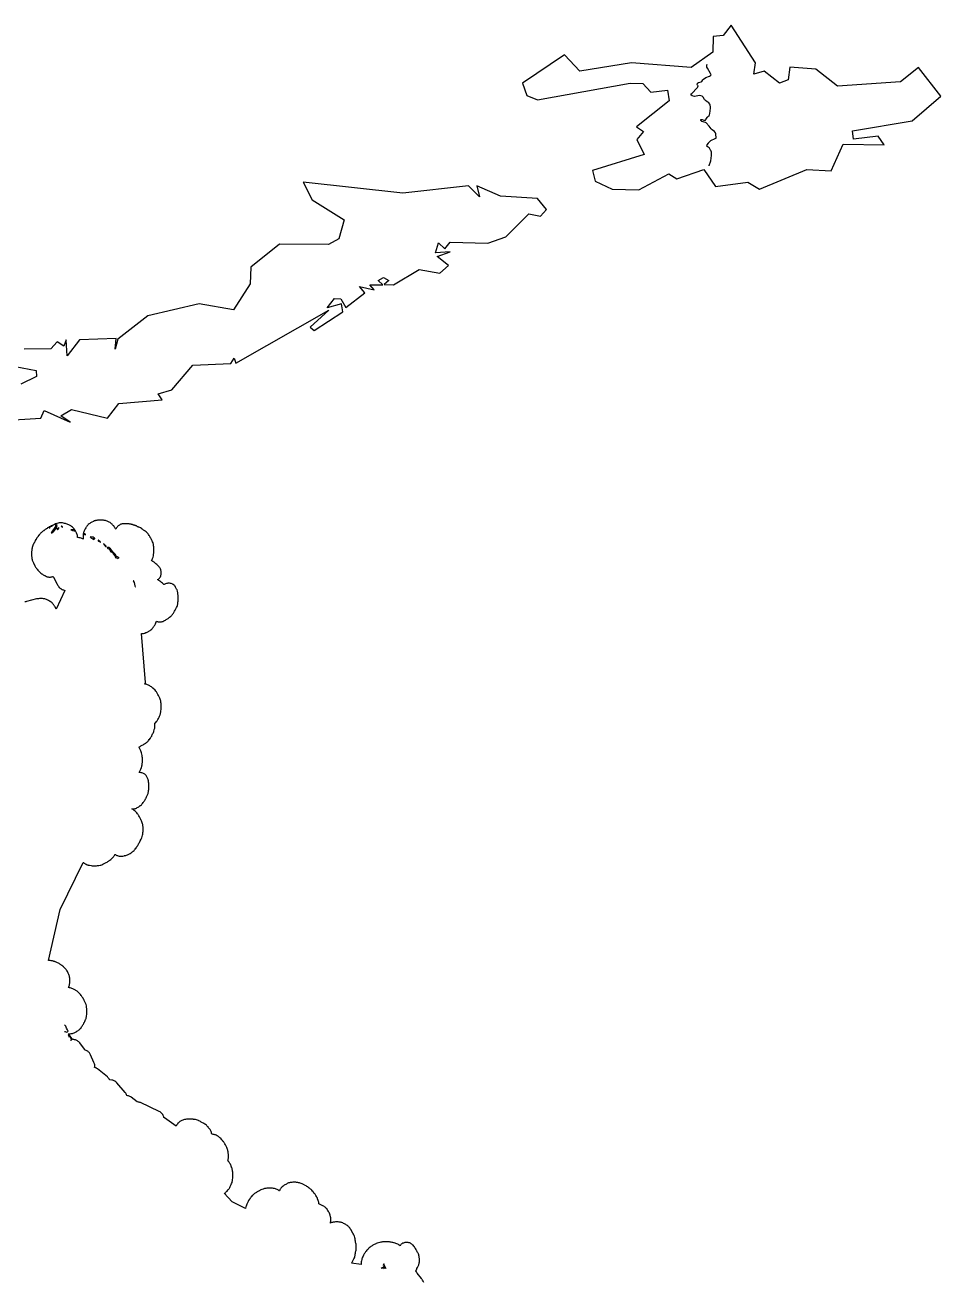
# Model space of a CAD drawing. Header units: metres. Extents: x 0 to 1325, y -1 to 773.
# Drawn here: x 361.4 to 411, y 252.9 to 321 of the extents above; entities that cross this region are included whole.
import ezdxf

# ---------------------------------------------------------------- set-up
doc = ezdxf.new("R2010")
doc.units = ezdxf.units.M

msp = doc.modelspace()

# ---------------------------------------------------------------- linework, layer by layer
at = {"layer": 'CUT'}
msp.add_lwpolyline([(397.48, 318.658), (394.24, 318.918), (391.44, 318.468), (390.61, 319.358), (388.34, 317.818), (388.57, 317.138), (389.15, 316.908), (394.17, 317.808), (394.86, 317.788), (395.3, 317.318), (396.2, 317.438), (396.28, 316.858), (394.51, 315.448), (394.9, 315.198), (394.54, 314.768), (394.93, 313.948), (392.13, 313.078), (392.27, 312.508), (393.2, 312.068), (394.64, 312.038), (396.27, 312.908), (396.7, 312.638), (398.16, 313.138), (398.79, 312.218), (400.55, 312.458), (401.18, 312.068), (403.75, 313.138), (405.06, 313.058), (405.72, 314.508), (407.94, 314.478), (407.61, 314.948), (406.27, 314.788), (406.22, 315.238), (409.46, 315.768), (411.01, 317.108), (409.8, 318.658), (408.83, 317.888), (405.41, 317.658), (404.23, 318.578), (402.83, 318.678), (402.73, 317.988), (402.27, 317.818), (401.43, 318.458), (400.87, 318.298), (400.96, 318.918), (399.64, 320.958), (399.22, 320.388), (398.68, 320.348), (398.66, 319.488), (397.48, 318.658)], close=True, dxfattribs=at)
for points in [[(359.89, 299.518), (362.24, 299.658), (362.43, 300.088), (363.83, 299.448), (363.32, 299.788), (363.9, 300.138), (365.86, 299.658), (366.47, 300.458), (368.82, 300.668), (368.6, 300.988), (369.34, 301.198), (370.48, 302.538), (372.54, 302.628), (372.71, 302.918), (372.81, 302.638), (377.84, 305.518), (376.84, 304.588), (377.05, 304.418), (378.6, 305.428), (378.53, 305.858), (377.76, 305.638), (378.15, 306.158), (378.5, 306.138), (378.77, 305.658), (379.79, 306.458), (379.51, 306.808), (380.31, 306.618), (380.07, 306.888), (380.77, 306.888), (380.52, 307.118), (380.8, 307.278), (381.1, 307.118), (380.84, 306.908), (381.35, 306.898), (382.75, 307.718), (383.87, 307.528), (384.33, 307.938), (383.72, 308.418), (384.43, 308.678), (383.62, 308.618), (383.79, 309.158), (384.13, 308.838), (384.43, 309.198), (386.46, 309.138), (387.43, 309.488), (388.69, 310.728), (389.32, 310.608), (389.64, 310.968), (389.15, 311.568), (387.15, 311.688), (385.86, 312.248), (386.01, 311.658), (386.01, 311.658), (385.41, 312.258), (381.86, 311.858), (376.45, 312.458), (376.94, 311.488), (378.68, 310.418), (378.38, 309.388), (377.83, 309.068), (375.18, 309.098), (373.62, 307.838), (373.58, 306.948), (372.68, 305.538), (370.82, 305.868), (368.04, 305.218), (366.41, 303.948), (366.27, 303.398), (366.32, 303.978), (364.33, 303.908), (363.66, 303.048), (363.62, 303.908), (363.49, 303.558), (363.13, 303.798), (362.78, 303.418), (361.34, 303.408)], [(360.09, 302.608), (361.98, 302.248), (362.01, 301.928), (361.15, 301.508)], [(382.99, 252.838), (382.97, 252.878), (382.95, 252.918), (382.92, 252.968), (382.9, 252.998), (382.89, 253.018), (382.86, 253.058), (382.64, 253.348), (382.62, 253.388), (382.59, 253.428), (382.56, 253.468), (382.55, 253.478), (382.57, 253.508), (382.59, 253.538), (382.61, 253.578), (382.62, 253.588), (382.62, 253.598), (382.65, 253.648), (382.69, 253.728), (382.71, 253.768), (382.72, 253.798), (382.73, 253.838), (382.74, 253.878), (382.75, 253.908), (382.76, 253.968), (382.76, 254.018), (382.76, 254.098), (382.76, 254.138), (382.75, 254.188), (382.74, 254.238), (382.74, 254.258), (382.73, 254.298), (382.72, 254.338), (382.7, 254.388), (382.68, 254.428), (382.66, 254.468), (382.64, 254.508), (382.63, 254.528), (382.62, 254.548), (382.61, 254.568), (382.6, 254.578), (382.58, 254.608), (382.58, 254.618), (382.57, 254.628), (382.54, 254.678), (382.52, 254.708), (382.51, 254.728), (382.48, 254.768), (382.45, 254.808), (382.41, 254.858), (382.38, 254.888), (382.35, 254.918), (382.31, 254.938), (382.27, 254.968), (382.23, 254.988), (382.19, 254.998), (382.15, 255.008), (382.1, 255.018), (382.06, 255.018), (382.01, 255.018), (381.97, 255.008), (381.93, 254.998), (381.89, 254.978), (381.84, 254.968), (381.81, 254.938), (381.77, 254.918), (381.74, 254.888), (381.71, 254.848), (381.71, 254.838), (381.68, 254.858), (381.67, 254.868), (381.66, 254.868), (381.62, 254.898), (381.58, 254.918), (381.48, 254.958), (381.45, 254.968), (381.39, 254.988), (381.36, 254.998), (381.32, 255.008), (381.28, 255.018), (381.22, 255.028), (381.18, 255.028), (381.17, 255.028), (381.14, 255.038), (381.09, 255.048), (381.04, 255.048), (380.84, 255.048), (380.8, 255.048), (380.75, 255.038), (380.72, 255.028), (380.7, 255.028), (380.67, 255.028), (380.61, 255.018), (380.53, 254.998), (380.47, 254.978), (380.42, 254.958), (380.39, 254.938), (380.35, 254.918), (380.31, 254.898), (380.27, 254.878), (380.23, 254.858), (380.19, 254.838), (380.16, 254.818), (380.12, 254.788), (380.08, 254.758), (380.03, 254.718), (380, 254.688), (379.97, 254.658), (379.94, 254.628), (379.91, 254.598), (379.87, 254.548), (379.84, 254.508), (379.81, 254.468), (379.79, 254.438), (379.77, 254.398), (379.75, 254.358), (379.73, 254.318), (379.71, 254.278), (379.68, 254.218), (379.65, 254.158), (379.64, 254.128), (379.63, 254.098), (379.61, 254.018), (379.6, 253.958), (379.6, 253.908), (379.6, 253.878), (379.6, 253.838), (379.6, 253.818), (379.08, 253.888), (379.09, 253.908), (379.11, 253.938), (379.13, 253.978), (379.2, 254.118), (379.23, 254.178), (379.25, 254.238), (379.26, 254.268), (379.27, 254.298), (379.28, 254.338), (379.28, 254.378), (379.29, 254.438), (379.29, 254.448), (379.3, 254.468), (379.3, 254.498), (379.3, 254.508), (379.31, 254.548), (379.32, 254.598), (379.32, 254.638), (379.32, 254.878), (379.32, 254.918), (379.31, 254.968), (379.3, 255.008), (379.3, 255.018), (379.3, 255.048), (379.29, 255.068), (379.29, 255.078), (379.28, 255.138), (379.28, 255.178), (379.27, 255.218), (379.26, 255.258), (379.25, 255.288), (379.23, 255.348), (379.22, 255.378), (379.2, 255.428), (379.18, 255.468), (379.15, 255.508), (379.15, 255.518), (379.08, 255.648), (379.06, 255.688), (379.04, 255.718), (379.01, 255.758), (378.98, 255.798), (378.94, 255.848), (378.92, 255.868), (378.89, 255.898), (378.85, 255.928), (378.81, 255.958), (378.77, 255.978), (378.76, 255.988), (378.73, 256.008), (378.69, 256.028), (378.65, 256.048), (378.61, 256.068), (378.56, 256.088), (378.52, 256.098), (378.48, 256.108), (378.46, 256.108), (378.41, 256.118), (378.36, 256.128), (378.32, 256.128), (378.24, 256.128), (378.2, 256.128), (378.15, 256.118), (378.1, 256.108), (378.08, 256.108), (378.04, 256.098), (378, 256.088), (377.95, 256.068), (377.93, 256.058), (377.94, 256.088), (377.94, 256.098), (377.94, 256.128), (377.95, 256.158), (377.95, 256.208), (377.95, 256.298), (377.95, 256.348), (377.94, 256.408), (377.92, 256.488), (377.9, 256.548), (377.88, 256.598), (377.86, 256.638), (377.83, 256.678), (377.83, 256.688), (377.82, 256.698), (377.8, 256.738), (377.78, 256.768), (377.75, 256.808), (377.71, 256.858), (377.68, 256.888), (377.65, 256.918), (377.61, 256.948), (377.57, 256.978), (377.53, 256.998), (377.49, 257.018), (377.45, 257.038), (377.41, 257.058), (377.35, 257.088), (377.31, 257.108), (377.31, 257.138), (377.3, 257.198), (377.29, 257.238), (377.27, 257.278), (377.27, 257.288), (377.27, 257.298), (377.26, 257.308), (377.26, 257.318), (377.26, 257.328), (377.25, 257.328), (377.25, 257.348), (377.24, 257.358), (377.23, 257.398), (377.21, 257.448), (377.18, 257.488), (377.18, 257.498), (377.17, 257.508), (377.14, 257.558), (377.12, 257.588), (377.1, 257.628), (377.07, 257.658), (377.04, 257.688), (377.04, 257.698), (377.02, 257.718), (377.01, 257.738), (377, 257.748), (376.99, 257.758), (376.99, 257.768), (376.96, 257.798), (376.92, 257.848), (376.89, 257.878), (376.85, 257.908), (376.8, 257.948), (376.79, 257.958), (376.75, 257.988), (376.71, 258.018), (376.69, 258.028), (376.66, 258.048), (376.61, 258.078), (376.53, 258.118), (376.51, 258.128), (376.47, 258.148), (376.43, 258.168), (376.4, 258.188), (376.35, 258.208), (376.29, 258.228), (376.25, 258.238), (376.21, 258.248), (376.17, 258.258), (376.15, 258.258), (376.1, 258.268), (376.05, 258.278), (376.01, 258.278), (375.93, 258.278), (375.89, 258.278), (375.84, 258.268), (375.8, 258.268), (375.75, 258.258), (375.71, 258.248), (375.67, 258.238), (375.62, 258.218), (375.59, 258.198), (375.55, 258.178), (375.51, 258.158), (375.46, 258.128), (375.43, 258.108), (375.41, 258.098), (375.37, 258.068), (375.32, 258.028), (375.28, 257.988), (375.25, 257.958), (375.23, 257.918), (375.2, 257.878), (375.19, 257.838), (375.18, 257.808), (375.16, 257.818), (375.12, 257.838), (375.04, 257.878), (375, 257.898), (374.95, 257.918), (374.91, 257.928), (374.87, 257.938), (374.85, 257.938), (374.8, 257.948), (374.75, 257.958), (374.71, 257.958), (374.62, 257.958), (374.58, 257.958), (374.53, 257.948), (374.52, 257.948), (374.48, 257.948), (374.43, 257.938), (374.38, 257.928), (374.36, 257.928), (374.28, 257.908), (374.22, 257.888), (374.17, 257.868), (374.13, 257.848), (374.09, 257.818), (374.08, 257.818), (374.07, 257.808), (374.03, 257.788), (374, 257.778), (373.95, 257.748), (373.95, 257.738), (373.93, 257.728), (373.9, 257.708), (373.89, 257.708), (373.86, 257.688), (373.82, 257.658), (373.81, 257.648), (373.76, 257.608), (373.72, 257.578), (373.69, 257.548), (373.65, 257.498), (373.64, 257.478), (373.63, 257.468), (373.62, 257.458), (373.61, 257.438), (373.6, 257.438), (373.59, 257.418), (373.59, 257.408), (373.58, 257.408), (373.58, 257.398), (373.57, 257.378), (373.56, 257.368), (373.55, 257.358), (373.55, 257.348), (373.53, 257.328), (373.52, 257.318), (373.51, 257.288), (373.5, 257.278), (373.48, 257.238), (373.46, 257.198), (373.44, 257.158), (373.42, 257.118), (373.4, 257.088), (373.38, 257.038), (373.36, 256.978), (373.35, 256.938), (373.34, 256.878), (373.34, 256.848), (372.61, 257.208), (372.18, 257.678), (372.2, 257.688), (372.24, 257.708), (372.27, 257.738), (372.28, 257.748), (372.29, 257.758), (372.3, 257.768), (372.34, 257.798), (372.37, 257.838), (372.4, 257.878), (372.42, 257.898), (372.44, 257.928), (372.46, 257.958), (372.48, 257.998), (372.5, 258.038), (372.52, 258.078), (372.54, 258.118), (372.56, 258.148), (372.58, 258.198), (372.6, 258.258), (372.61, 258.298), (372.61, 258.318), (372.62, 258.358), (372.63, 258.388), (372.63, 258.428), (372.64, 258.488), (372.65, 258.518), (372.65, 258.558), (372.65, 258.748), (372.65, 258.788), (372.64, 258.818), (372.63, 258.878), (372.63, 258.918), (372.61, 258.998), (372.6, 259.038), (372.58, 259.078), (372.58, 259.088), (372.58, 259.098), (372.57, 259.118), (372.56, 259.128), (372.55, 259.168), (372.53, 259.208), (372.51, 259.248), (372.49, 259.288), (372.47, 259.318), (372.44, 259.358), (372.4, 259.408), (372.39, 259.418), (372.38, 259.428), (372.39, 259.468), (372.39, 259.488), (372.4, 259.538), (372.41, 259.588), (372.41, 259.628), (372.41, 259.758), (372.41, 259.798), (372.4, 259.828), (372.39, 259.888), (372.39, 259.928), (372.38, 259.968), (372.37, 260.008), (372.36, 260.048), (372.34, 260.108), (372.32, 260.158), (372.3, 260.188), (372.28, 260.228), (372.26, 260.268), (372.24, 260.308), (372.21, 260.358), (372.19, 260.388), (372.17, 260.408), (372.17, 260.418), (372.15, 260.448), (372.15, 260.458), (372.13, 260.478), (372.12, 260.488), (372.1, 260.508), (372.1, 260.518), (372.09, 260.528), (372.05, 260.578), (372.02, 260.618), (371.99, 260.648), (371.94, 260.688), (371.86, 260.748), (371.83, 260.768), (371.79, 260.788), (371.75, 260.818), (371.71, 260.838), (371.67, 260.848), (371.63, 260.858), (371.59, 260.868), (371.58, 260.868), (371.54, 260.878), (371.5, 260.878), (371.5, 260.888), (371.49, 260.928), (371.49, 260.968), (371.47, 261.018), (371.46, 261.058), (371.43, 261.088), (371.41, 261.128), (371.38, 261.168), (371.37, 261.178), (371.33, 261.228), (371.3, 261.268), (371.27, 261.298), (371.24, 261.328), (371.21, 261.358), (371.16, 261.398), (371.12, 261.428), (371.08, 261.458), (371.05, 261.478), (371.01, 261.498), (370.97, 261.518), (370.93, 261.538), (370.89, 261.558), (370.85, 261.578), (370.81, 261.598), (370.78, 261.618), (370.73, 261.638), (370.67, 261.658), (370.63, 261.668), (370.57, 261.678), (370.54, 261.678), (370.52, 261.678), (370.49, 261.688), (370.44, 261.698), (370.4, 261.698), (370.22, 261.698), (370.18, 261.698), (370.13, 261.688), (370.08, 261.678), (370.06, 261.678), (370.02, 261.668), (369.98, 261.658), (369.93, 261.638), (369.89, 261.618), (369.85, 261.598), (369.81, 261.578), (369.78, 261.558), (369.74, 261.528), (369.71, 261.498), (369.67, 261.468), (369.65, 261.428), (369.62, 261.398), (369.6, 261.358), (369.58, 261.308), (368.95, 261.758), (368.91, 261.778), (368.9, 261.818), (368.89, 261.858), (368.87, 261.898), (368.85, 261.938), (368.83, 261.968), (368.8, 261.998), (368.77, 262.028), (368.74, 262.058), (368.7, 262.088), (368.66, 262.108), (367.65, 262.588), (367.61, 262.598), (367.57, 262.618), (367.53, 262.618), (367.48, 262.628), (367.47, 262.628), (367.14, 262.878), (367.11, 262.898), (367.07, 262.918), (367.03, 262.938), (366.99, 262.948), (366.95, 262.958), (366.9, 262.968), (366.9, 262.978), (366.88, 263.018), (366.86, 263.058), (366.84, 263.098), (366.81, 263.128), (366.36, 263.658), (366.33, 263.688), (366.3, 263.718), (366.26, 263.748), (366.22, 263.768), (366.18, 263.788), (366.14, 263.798), (366.09, 263.808), (365.96, 263.828), (365.96, 263.838), (365.94, 263.878), (365.91, 263.908), (365.88, 263.948), (365.85, 263.978), (365.32, 264.418), (365.28, 264.438), (365.24, 264.468), (365.21, 264.478), (365.16, 264.498), (365.15, 264.498), (365.15, 264.508), (365.16, 264.548), (365.16, 264.598), (365.16, 264.638), (365.15, 264.688), (365.14, 264.728), (365.12, 264.768), (364.94, 265.178), (364.92, 265.218), (364.9, 265.258), (364.87, 265.288), (364.84, 265.318), (364.81, 265.348), (364.78, 265.378), (364.74, 265.398), (364.7, 265.418), (364.66, 265.428), (364.62, 265.438), (364.6, 265.478), (364.36, 265.818), (364.33, 265.848), (364.3, 265.878), (364.27, 265.908), (364.23, 265.938), (364.2, 265.958), (364.16, 265.978), (364.12, 265.988), (364.07, 265.998), (364.03, 266.008), (363.99, 266.008), (363.96, 266.008), (363.95, 266.008), (363.79, 266.248), (363.76, 266.278), (363.73, 266.308), (363.75, 266.308), (363.79, 266.308), (363.84, 266.318), (363.89, 266.328), (363.91, 266.328), (363.95, 266.338), (363.99, 266.348), (364.04, 266.368), (364.08, 266.388), (364.12, 266.408), (364.16, 266.428), (364.19, 266.448), (364.2, 266.458), (364.24, 266.478), (364.28, 266.508), (364.32, 266.538), (364.35, 266.568), (364.38, 266.598), (364.42, 266.648), (364.45, 266.688), (364.48, 266.728), (364.5, 266.758), (364.52, 266.798), (364.54, 266.828), (364.55, 266.838), (364.57, 266.878), (364.58, 266.908), (364.58, 266.918), (364.6, 266.948), (364.62, 266.988), (364.64, 267.028), (364.67, 267.088), (364.68, 267.118), (364.69, 267.148), (364.7, 267.188), (364.7, 267.208), (364.71, 267.228), (364.72, 267.258), (364.72, 267.298), (364.73, 267.358), (364.74, 267.388), (364.74, 267.428), (364.74, 267.598), (364.74, 267.638), (364.73, 267.688), (364.72, 267.718), (364.72, 267.738), (364.72, 267.768), (364.71, 267.828), (364.69, 267.908), (364.67, 267.968), (364.65, 268.018), (364.63, 268.048), (364.61, 268.088), (364.59, 268.128), (364.57, 268.168), (364.56, 268.198), (364.53, 268.248), (364.51, 268.268), (364.49, 268.298), (364.49, 268.308), (364.47, 268.338), (364.44, 268.378), (364.43, 268.388), (364.39, 268.438), (364.36, 268.478), (364.25, 268.588), (364.21, 268.618), (364.17, 268.648), (364.13, 268.668), (364.12, 268.678), (364.09, 268.698), (364.05, 268.718), (364.01, 268.738), (363.97, 268.758), (363.92, 268.778), (363.88, 268.788), (363.84, 268.798), (363.8, 268.808), (363.74, 268.818), (363.73, 268.818), (363.73, 268.828), (363.75, 268.868), (363.77, 268.908), (363.79, 268.958), (363.8, 268.998), (363.8, 269.018), (363.81, 269.068), (363.82, 269.118), (363.82, 269.158), (363.82, 269.238), (363.82, 269.278), (363.81, 269.328), (363.8, 269.378), (363.8, 269.398), (363.79, 269.438), (363.78, 269.478), (363.76, 269.528), (363.74, 269.568), (363.72, 269.608), (363.7, 269.648), (363.68, 269.688), (363.65, 269.738), (363.63, 269.768), (363.61, 269.808), (363.58, 269.838), (363.55, 269.868), (363.52, 269.898), (363.49, 269.928), (363.48, 269.938), (363.47, 269.948), (363.43, 269.978), (363.38, 270.018), (363.37, 270.028), (363.33, 270.058), (363.31, 270.068), (363.28, 270.088), (363.23, 270.118), (363.19, 270.138), (363.15, 270.158), (363.11, 270.178), (363.07, 270.198), (363.04, 270.208), (363.03, 270.218), (363.02, 270.218), (363.01, 270.218), (363, 270.228), (362.99, 270.228), (362.98, 270.228), (362.96, 270.238), (362.95, 270.238), (362.92, 270.248), (362.91, 270.258), (362.87, 270.268), (362.85, 270.268), (362.8, 270.278), (362.75, 270.288), (362.71, 270.288), (362.69, 270.288), (362.66, 270.288), (363.29, 273.048), (364.54, 275.588), (364.55, 275.588), (364.59, 275.558), (364.63, 275.538), (364.65, 275.528), (364.69, 275.508), (364.75, 275.478), (364.78, 275.468), (364.81, 275.458), (364.85, 275.448), (364.87, 275.448), (364.97, 275.428), (365.02, 275.418), (365.06, 275.418), (365.22, 275.418), (365.26, 275.418), (365.31, 275.428), (365.34, 275.438), (365.36, 275.438), (365.39, 275.438), (365.45, 275.448), (365.49, 275.458), (365.55, 275.478), (365.6, 275.498), (365.63, 275.518), (365.67, 275.538), (365.71, 275.558), (365.75, 275.578), (365.79, 275.598), (365.83, 275.618), (365.88, 275.648), (365.91, 275.668), (365.93, 275.678), (365.97, 275.708), (365.98, 275.718), (366.03, 275.758), (366.07, 275.788), (366.13, 275.848), (366.17, 275.898), (366.2, 275.938), (366.23, 275.978), (366.25, 276.008), (366.26, 276.038), (366.28, 276.028), (366.32, 275.998), (366.36, 275.978), (366.4, 275.968), (366.44, 275.958), (366.49, 275.948), (366.53, 275.948), (366.64, 275.948), (366.69, 275.948), (366.75, 275.958), (366.78, 275.968), (366.82, 275.978), (366.84, 275.978), (366.88, 275.988), (366.93, 276.008), (366.97, 276.028), (367.05, 276.068), (367.09, 276.088), (367.13, 276.118), (367.17, 276.148), (367.18, 276.158), (367.21, 276.178), (367.24, 276.208), (367.29, 276.248), (367.32, 276.278), (367.35, 276.318), (367.39, 276.368), (367.4, 276.378), (367.43, 276.418), (367.46, 276.458), (367.47, 276.478), (367.49, 276.508), (367.52, 276.558), (367.54, 276.598), (367.56, 276.638), (367.58, 276.678), (367.6, 276.718), (367.63, 276.778), (367.67, 276.858), (367.69, 276.888), (367.71, 276.938), (367.73, 276.998), (367.75, 277.078), (367.76, 277.138), (367.76, 277.168), (367.76, 277.188), (367.77, 277.218), (367.78, 277.268), (367.78, 277.308), (367.78, 277.488), (367.78, 277.528), (367.77, 277.558), (367.76, 277.618), (367.76, 277.658), (367.75, 277.698), (367.74, 277.738), (367.72, 277.798), (367.7, 277.848), (367.68, 277.878), (367.66, 277.918), (367.62, 277.998), (367.6, 278.038), (367.58, 278.078), (367.55, 278.128), (367.53, 278.158), (367.52, 278.178), (367.49, 278.218), (367.48, 278.228), (367.44, 278.278), (367.41, 278.318), (367.35, 278.378), (367.3, 278.418), (367.26, 278.448), (367.22, 278.478), (367.18, 278.498), (367.21, 278.498), (367.26, 278.498), (367.3, 278.508), (367.35, 278.518), (367.39, 278.528), (367.43, 278.548), (367.47, 278.568), (367.51, 278.588), (367.55, 278.618), (367.58, 278.648), (367.59, 278.648), (367.6, 278.658), (367.62, 278.678), (367.64, 278.688), (367.69, 278.728), (367.72, 278.758), (367.75, 278.798), (367.79, 278.848), (367.8, 278.858), (367.83, 278.898), (367.85, 278.928), (367.85, 278.938), (367.87, 278.968), (367.89, 278.988), (367.92, 279.038), (367.93, 279.068), (367.95, 279.108), (367.97, 279.148), (367.99, 279.188), (368.01, 279.218), (368.03, 279.268), (368.05, 279.328), (368.06, 279.368), (368.06, 279.388), (368.07, 279.428), (368.08, 279.458), (368.08, 279.498), (368.09, 279.558), (368.1, 279.588), (368.1, 279.628), (368.1, 279.818), (368.1, 279.858), (368.09, 279.888), (368.08, 279.948), (368.08, 279.988), (368.07, 280.028), (368.06, 280.068), (368.05, 280.098), (368.04, 280.128), (368.03, 280.158), (368.01, 280.198), (367.99, 280.238), (367.97, 280.278), (367.94, 280.318), (367.91, 280.348), (367.87, 280.378), (367.84, 280.398), (367.8, 280.418), (367.76, 280.438), (367.72, 280.448), (367.67, 280.458), (367.63, 280.468), (367.58, 280.468), (367.57, 280.468), (367.61, 280.548), (367.63, 280.588), (367.66, 280.648), (367.69, 280.738), (367.7, 280.768), (367.71, 280.798), (367.72, 280.838), (367.73, 280.878), (367.73, 280.918), (367.74, 280.978), (367.75, 281.008), (367.75, 281.048), (367.75, 281.228), (367.75, 281.268), (367.74, 281.318), (367.73, 281.348), (367.73, 281.368), (367.73, 281.398), (367.72, 281.458), (367.7, 281.538), (367.68, 281.598), (367.66, 281.648), (367.64, 281.678), (367.62, 281.718), (367.6, 281.758), (367.58, 281.798), (367.57, 281.828), (367.56, 281.848), (367.58, 281.868), (367.62, 281.888), (367.66, 281.908), (367.74, 281.948), (367.78, 281.968), (367.83, 281.998), (367.86, 282.018), (367.88, 282.028), (367.92, 282.058), (367.93, 282.068), (367.98, 282.108), (368.02, 282.138), (368.05, 282.168), (368.08, 282.208), (368.12, 282.258), (368.13, 282.268), (368.16, 282.308), (368.18, 282.338), (368.18, 282.348), (368.2, 282.378), (368.22, 282.398), (368.25, 282.448), (368.26, 282.478), (368.28, 282.518), (368.3, 282.558), (368.32, 282.598), (368.34, 282.638), (368.36, 282.688), (368.36, 282.718), (368.38, 282.788), (368.39, 282.798), (368.4, 282.838), (368.41, 282.878), (368.42, 282.938), (368.42, 282.988), (368.42, 283.078), (368.42, 283.118), (368.42, 283.138), (368.46, 283.168), (368.49, 283.208), (368.5, 283.218), (368.51, 283.228), (368.54, 283.268), (368.57, 283.308), (368.59, 283.348), (368.61, 283.388), (368.63, 283.428), (368.65, 283.468), (368.68, 283.528), (368.7, 283.588), (368.71, 283.618), (368.72, 283.648), (368.73, 283.688), (368.73, 283.708), (368.74, 283.748), (368.75, 283.778), (368.75, 283.818), (368.76, 283.878), (368.77, 283.908), (368.77, 283.948), (368.77, 284.138), (368.77, 284.178), (368.76, 284.208), (368.75, 284.268), (368.75, 284.308), (368.74, 284.348), (368.73, 284.388), (368.71, 284.448), (368.69, 284.498), (368.67, 284.528), (368.65, 284.568), (368.63, 284.608), (368.61, 284.648), (368.59, 284.688), (368.57, 284.728), (368.55, 284.768), (368.53, 284.798), (368.5, 284.838), (368.47, 284.878), (368.43, 284.928), (368.31, 285.048), (368.27, 285.078), (368.23, 285.108), (368.19, 285.128), (368.18, 285.138), (368.15, 285.158), (368.11, 285.188), (368.07, 285.208), (368.02, 285.228), (367.99, 285.238), (367.95, 285.248), (367.91, 285.258), (367.88, 285.258), (367.91, 285.348), (367.7, 287.998), (367.72, 287.998), (367.76, 287.998), (367.81, 288.008), (367.85, 288.018), (367.88, 288.028), (367.89, 288.028), (367.9, 288.028), (367.92, 288.038), (367.93, 288.048), (367.96, 288.058), (368, 288.068), (368.04, 288.088), (368.08, 288.118), (368.09, 288.128), (368.13, 288.148), (368.16, 288.168), (368.2, 288.198), (368.25, 288.238), (368.28, 288.268), (368.32, 288.318), (368.35, 288.358), (368.36, 288.378), (368.38, 288.408), (368.41, 288.458), (368.43, 288.498), (368.45, 288.528), (368.47, 288.578), (368.49, 288.638), (368.5, 288.668), (368.52, 288.658), (368.56, 288.648), (368.6, 288.638), (368.65, 288.628), (368.69, 288.628), (368.74, 288.628), (368.78, 288.638), (368.82, 288.648), (368.85, 288.658), (368.91, 288.688), (368.95, 288.708), (368.99, 288.728), (369.03, 288.758), (369.04, 288.758), (369.07, 288.778), (369.11, 288.798), (369.14, 288.818), (369.18, 288.848), (369.22, 288.878), (369.27, 288.918), (369.3, 288.948), (369.33, 288.978), (369.37, 289.028), (369.4, 289.068), (369.43, 289.108), (369.45, 289.138), (369.47, 289.178), (369.49, 289.208), (369.49, 289.218), (369.52, 289.258), (369.54, 289.298), (369.56, 289.338), (369.58, 289.378), (369.6, 289.408), (369.62, 289.458), (369.64, 289.518), (369.65, 289.558), (369.66, 289.598), (369.67, 289.658), (369.67, 289.688), (369.67, 289.708), (369.68, 289.738), (369.69, 289.788), (369.69, 289.828), (369.69, 289.988), (369.69, 290.028), (369.68, 290.078), (369.67, 290.108), (369.67, 290.128), (369.67, 290.158), (369.66, 290.218), (369.65, 290.258), (369.64, 290.298), (369.62, 290.358), (369.6, 290.408), (369.58, 290.438), (369.56, 290.478), (369.54, 290.518), (369.52, 290.558), (369.49, 290.588), (369.46, 290.618), (369.42, 290.648), (369.38, 290.668), (369.35, 290.688), (369.3, 290.708), (369.26, 290.718), (369.22, 290.728), (369.18, 290.728), (369.13, 290.728), (369.09, 290.718), (369.05, 290.718), (369, 290.698), (368.96, 290.678), (368.93, 290.658), (368.91, 290.648), (368.89, 290.668), (368.83, 290.728), (368.78, 290.768), (368.75, 290.798), (368.74, 290.798), (368.73, 290.808), (368.72, 290.818), (368.7, 290.828), (368.68, 290.848), (368.64, 290.878), (368.62, 290.888), (368.59, 290.908), (368.57, 290.918), (368.61, 290.938), (368.64, 290.968), (368.67, 290.998), (368.69, 291.038), (368.72, 291.078), (368.74, 291.118), (368.75, 291.158), (368.76, 291.198), (368.77, 291.248), (368.77, 291.288), (368.77, 291.298), (368.77, 291.338), (368.76, 291.378), (368.75, 291.418), (368.74, 291.458), (368.72, 291.498), (368.7, 291.538), (368.68, 291.568), (368.65, 291.608), (368.61, 291.658), (368.52, 291.748), (368.48, 291.778), (368.43, 291.818), (368.42, 291.828), (368.38, 291.858), (368.35, 291.878), (368.34, 291.878), (368.33, 291.888), (368.32, 291.898), (368.31, 291.898), (368.29, 291.918), (368.26, 291.938), (368.24, 291.948), (368.26, 291.988), (368.28, 292.018), (368.3, 292.068), (368.32, 292.128), (368.34, 292.208), (368.35, 292.268), (368.35, 292.298), (368.35, 292.318), (368.36, 292.348), (368.37, 292.398), (368.37, 292.438), (368.37, 292.618), (368.37, 292.658), (368.36, 292.688), (368.35, 292.748), (368.35, 292.788), (368.34, 292.828), (368.32, 292.908), (368.3, 292.968), (368.28, 293.018), (368.26, 293.048), (368.24, 293.088), (368.22, 293.128), (368.2, 293.168), (368.17, 293.208), (368.17, 293.218), (368.15, 293.248), (368.13, 293.288), (368.11, 293.318), (368.08, 293.358), (368.05, 293.398), (368.01, 293.448), (367.98, 293.478), (367.94, 293.508), (367.89, 293.548), (367.88, 293.558), (367.84, 293.588), (367.81, 293.608), (367.8, 293.608), (367.79, 293.618), (367.77, 293.628), (367.75, 293.648), (367.74, 293.648), (367.7, 293.688), (367.65, 293.718), (367.61, 293.738), (367.56, 293.758), (367.55, 293.758), (367.53, 293.768), (367.51, 293.778), (367.5, 293.778), (367.48, 293.788), (367.47, 293.798), (367.46, 293.798), (367.45, 293.808), (367.44, 293.808), (367.43, 293.818), (367.42, 293.828), (367.39, 293.838), (367.38, 293.848), (367.36, 293.848), (367.35, 293.858), (367.34, 293.858), (367.31, 293.868), (367.3, 293.868), (367.28, 293.878), (367.27, 293.878), (367.24, 293.888), (367.23, 293.888), (367.21, 293.898), (367.19, 293.898), (367.17, 293.908), (367.15, 293.908), (367.13, 293.918), (367.12, 293.918), (367.11, 293.918), (367.09, 293.928), (367.07, 293.928), (367.02, 293.938), (366.97, 293.948), (366.93, 293.948), (366.75, 293.948), (366.7, 293.948), (366.65, 293.938), (366.61, 293.928), (366.58, 293.918), (366.54, 293.898), (366.5, 293.878), (366.46, 293.858), (366.43, 293.828), (366.39, 293.798), (366.37, 293.768), (366.34, 293.728), (366.32, 293.688), (366.3, 293.648), (366.29, 293.668), (366.27, 293.708), (366.25, 293.748), (366.22, 293.788), (366.19, 293.828), (366.16, 293.858), (366.13, 293.888), (366.1, 293.918), (366.07, 293.948), (366.03, 293.978), (365.99, 294.008), (365.95, 294.028), (365.91, 294.048), (365.87, 294.068), (365.83, 294.088), (365.78, 294.108), (365.74, 294.118), (365.7, 294.128), (365.68, 294.128), (365.63, 294.138), (365.58, 294.148), (365.54, 294.148), (365.41, 294.148), (365.37, 294.148), (365.32, 294.138), (365.27, 294.128), (365.25, 294.128), (365.21, 294.118), (365.18, 294.108), (365.15, 294.098), (365.09, 294.068), (365.01, 294.028), (364.97, 294.008), (364.93, 293.988), (364.9, 293.968), (364.86, 293.938), (364.81, 293.898), (364.78, 293.868), (364.74, 293.818), (364.71, 293.778), (364.7, 293.758), (364.68, 293.728), (364.65, 293.678), (364.63, 293.638), (364.61, 293.598), (364.59, 293.558), (364.57, 293.508), (364.56, 293.468), (364.56, 293.448), (364.55, 293.408), (364.54, 293.378), (364.53, 293.318), (364.53, 293.268), (364.53, 293.178), (364.53, 293.128), (364.53, 293.118), (364.51, 293.128), (364.47, 293.148), (364.42, 293.168), (364.38, 293.178), (364.36, 293.178), (364.31, 293.188), (364.26, 293.198), (364.23, 293.198), (364.23, 293.228), (364.23, 293.278), (364.22, 293.318), (364.21, 293.368), (364.2, 293.408), (364.18, 293.448), (364.15, 293.488), (364.15, 293.498), (364.14, 293.508), (364.12, 293.548), (364.1, 293.588), (364.07, 293.628), (364.04, 293.668), (363.95, 293.758), (363.9, 293.798), (363.86, 293.828), (363.83, 293.848), (363.79, 293.868), (363.75, 293.888), (363.71, 293.908), (363.67, 293.928), (363.62, 293.948), (363.58, 293.958), (363.54, 293.968), (363.52, 293.968), (363.47, 293.978), (363.42, 293.988), (363.38, 293.988), (363.29, 293.988), (363.24, 293.988), (363.18, 293.978), (363.1, 293.958), (363.07, 293.948), (363.04, 293.938), (362.98, 293.908), (362.92, 293.878), (362.88, 293.858), (362.82, 293.828), (362.8, 293.818), (362.79, 293.818), (362.74, 293.798), (362.7, 293.778), (362.65, 293.748), (362.62, 293.718), (362.61, 293.718), (362.58, 293.698), (362.55, 293.668), (362.54, 293.668), (362.53, 293.668), (362.52, 293.658), (362.48, 293.638), (362.44, 293.608), (362.44, 293.598), (362.42, 293.588), (362.41, 293.578), (362.4, 293.578), (362.38, 293.548), (362.37, 293.548), (362.34, 293.518), (362.32, 293.508), (362.28, 293.478), (362.25, 293.448), (362.22, 293.418), (362.19, 293.378), (362.16, 293.348), (362.15, 293.338), (362.15, 293.328), (362.14, 293.318), (362.13, 293.308), (362.12, 293.308), (362.1, 293.268), (362.07, 293.228), (362.06, 293.218), (362.03, 293.178), (362.01, 293.148), (362.01, 293.138), (361.99, 293.108), (361.98, 293.088), (361.97, 293.088), (361.94, 293.038), (361.93, 293.008), (361.91, 292.968), (361.9, 292.948), (361.89, 292.928), (361.87, 292.888), (361.85, 292.848), (361.83, 292.818), (361.81, 292.768), (361.79, 292.708), (361.78, 292.668), (361.77, 292.628), (361.76, 292.568), (361.76, 292.538), (361.76, 292.518), (361.75, 292.488), (361.74, 292.438), (361.74, 292.398), (361.74, 292.238), (361.74, 292.198), (361.75, 292.148), (361.76, 292.118), (361.76, 292.098), (361.76, 292.068), (361.77, 292.008), (361.78, 291.968), (361.8, 291.908), (361.82, 291.858), (361.84, 291.828), (361.92, 291.668), (361.94, 291.628), (361.96, 291.588), (361.98, 291.558), (362.01, 291.518), (362.04, 291.478), (362.08, 291.428), (362.2, 291.308), (362.25, 291.268), (362.29, 291.238), (362.33, 291.208), (362.36, 291.188), (362.4, 291.168), (362.44, 291.148), (362.46, 291.138), (362.5, 291.118), (362.54, 291.098), (362.59, 291.078), (362.63, 291.068), (362.67, 291.058), (362.72, 291.058), (362.76, 291.058), (362.81, 291.068), (362.85, 291.068), (362.89, 291.088), (362.91, 291.088), (362.93, 291.058), (363.12, 290.678), (363.14, 290.638), (363.16, 290.598), (363.19, 290.558), (363.22, 290.518), (363.25, 290.488), (363.28, 290.458), (363.32, 290.438), (363.35, 290.418), (363.39, 290.388), (363.43, 290.368), (363.47, 290.358), (363.51, 290.348), (363.55, 290.338), (363.07, 289.318), (363.05, 289.358), (363.01, 289.438), (362.98, 289.488), (362.96, 289.518), (362.95, 289.538), (362.92, 289.578), (362.88, 289.628), (362.85, 289.658), (362.8, 289.698), (362.76, 289.728), (362.74, 289.738), (362.71, 289.758), (362.66, 289.788), (362.62, 289.808), (362.58, 289.828), (362.54, 289.848), (362.49, 289.868), (362.45, 289.878), (362.43, 289.878), (362.38, 289.888), (362.33, 289.898), (362.29, 289.898), (362.21, 289.898), (362.17, 289.898), (362.12, 289.888), (362.08, 289.888), (362.07, 289.878), (362.05, 289.878), (362.01, 289.878), (361.46, 289.738), (361.42, 289.718), (361.41, 289.718), (361.4, 289.708), (361.38, 289.708)]]:
    msp.add_lwpolyline(points, dxfattribs=at)
at = {"layer": 'SCORE'}
for points in [[(398.32, 318.768), (398.33, 318.798)], [(398.33, 318.688), (398.32, 318.768)], [(398.33, 318.798), (398.34, 318.838)], [(398.36, 318.618), (398.33, 318.688)], [(398.52, 318.338), (398.36, 318.618)], [(398.05, 317.908), (398.11, 317.988)], [(398.11, 317.988), (398.14, 318.028)], [(398.14, 318.028), (398.28, 318.118)], [(398.28, 318.118), (398.48, 318.188)], [(398.48, 318.188), (398.53, 318.228)], [(398.53, 318.338), (398.52, 318.338)], [(398.57, 318.268), (398.53, 318.338)], [(398.53, 318.228), (398.56, 318.258)], [(398.56, 318.258), (398.57, 318.268)], [(397.5, 317.238), (397.83, 317.578)], [(397.8, 317.748), (397.82, 317.818)], [(397.82, 317.708), (397.8, 317.748)], [(397.82, 317.818), (397.88, 317.848)], [(397.84, 317.688), (397.82, 317.708)], [(397.83, 317.578), (397.85, 317.608)], [(397.86, 317.668), (397.84, 317.688)], [(397.85, 317.608), (397.86, 317.668)], [(397.88, 317.848), (398.02, 317.878)], [(398.02, 317.878), (398.05, 317.908)], [(397.46, 317.178), (397.5, 317.238)], [(397.53, 317.128), (397.46, 317.178)], [(397.66, 317.098), (397.53, 317.128)], [(397.94, 317.148), (397.66, 317.098)], [(398.08, 317.108), (397.94, 317.148)], [(398.13, 317.058), (398.08, 317.108)], [(398.21, 316.928), (398.13, 317.058)], [(398.26, 316.868), (398.21, 316.928)], [(398.27, 316.868), (398.26, 316.868)], [(398.29, 316.848), (398.27, 316.868)], [(398.39, 316.788), (398.29, 316.848)], [(398.44, 316.748), (398.39, 316.788)], [(398.49, 316.678), (398.44, 316.748)], [(398.51, 316.618), (398.49, 316.678)], [(398.53, 316.538), (398.51, 316.618)], [(398.28, 315.838), (398.34, 315.948)], [(398.34, 315.948), (398.37, 315.988)], [(398.37, 315.988), (398.45, 316.058)], [(398.45, 316.058), (398.48, 316.098)], [(398.48, 316.098), (398.5, 316.168)], [(398.5, 316.168), (398.51, 316.318)], [(398.51, 316.318), (398.53, 316.468)], [(398.53, 316.468), (398.53, 316.538)], [(398, 315.788), (398.01, 315.848)], [(398.06, 315.738), (398, 315.788)], [(398.01, 315.848), (398.07, 315.838)], [(398.25, 315.688), (398.06, 315.738)], [(398.07, 315.838), (398.16, 315.808)], [(398.16, 315.808), (398.25, 315.808)], [(398.25, 315.808), (398.28, 315.838)], [(398.3, 315.658), (398.25, 315.688)], [(398.46, 315.488), (398.3, 315.658)], [(398.57, 315.338), (398.46, 315.488)], [(398.62, 315.288), (398.57, 315.338)], [(398.75, 315.198), (398.62, 315.288)], [(398.34, 314.478), (398.41, 314.568)], [(398.41, 314.568), (398.42, 314.578)], [(398.42, 314.578), (398.54, 314.708)], [(398.54, 314.708), (398.78, 314.818)], [(398.79, 315.128), (398.75, 315.198)], [(398.78, 314.818), (398.83, 314.838)], [(398.81, 315.068), (398.79, 315.128)], [(398.83, 314.838), (398.81, 315.068)], [(398.32, 314.398), (398.34, 314.478)], [(398.35, 314.378), (398.32, 314.398)], [(398.45, 314.318), (398.35, 314.378)], [(398.48, 314.288), (398.45, 314.318)], [(398.53, 314.178), (398.48, 314.288)], [(398.55, 314.158), (398.53, 314.178)], [(398.59, 314.068), (398.55, 314.158)], [(398.55, 313.598), (398.59, 313.898)], [(398.59, 313.898), (398.59, 314.068)], [(398.45, 313.358), (398.55, 313.598)], [(398.45, 313.338), (398.45, 313.358)], [(362.75, 293.758), (362.76, 293.798), (362.76, 293.808), (362.74, 293.798), (362.7, 293.778), (362.67, 293.758), (362.7, 293.738), (362.69, 293.728), (362.7, 293.718), (362.73, 293.718), (362.75, 293.758)], [(362.95, 293.538), (363.07, 293.698), (363.12, 293.858), (363.04, 293.918), (363.03, 293.798), (362.81, 293.448), (362.84, 293.458), (362.95, 293.538)], [(362.81, 293.828), (362.81, 293.818), (362.84, 293.808), (362.86, 293.818), (362.85, 293.848), (362.82, 293.828), (362.81, 293.828)], [(363.21, 293.728), (363.21, 293.748), (363.18, 293.708), (363.14, 293.688), (363.13, 293.668), (363.12, 293.648), (363.14, 293.628), (363.16, 293.638), (363.19, 293.668), (363.21, 293.728)], [(363.35, 293.808), (363.4, 293.758), (363.42, 293.758), (363.42, 293.778), (363.39, 293.798), (363.36, 293.818), (363.35, 293.808)], [(364.03, 293.648), (363.99, 293.618), (363.87, 293.618), (363.95, 293.588), (364.13, 293.538), (364.12, 293.548), (364.1, 293.588), (364.09, 293.608), (364.07, 293.628), (364.04, 293.668), (364.03, 293.648)], [(364.58, 293.408), (364.56, 293.428), (364.55, 293.408), (364.54, 293.378), (364.66, 293.348), (364.66, 293.378), (364.64, 293.388), (364.62, 293.398), (364.58, 293.408)], [(364.91, 293.238), (364.95, 293.198), (365.11, 293.088), (365.1, 293.128), (365.1, 293.148), (365.11, 293.158), (365.13, 293.138), (365.16, 293.138), (365.16, 293.158), (365.15, 293.168), (365.13, 293.188), (365.1, 293.218), (365.04, 293.228), (364.91, 293.238)], [(365.44, 293.008), (365.41, 293.018), (365.36, 293.058), (365.34, 293.058), (365.35, 293.028), (365.37, 293.008), (365.4, 292.998), (365.48, 292.938), (365.48, 292.958), (365.44, 293.008)], [(365.75, 292.768), (365.67, 292.848), (365.64, 292.858), (365.75, 292.718), (365.78, 292.698), (365.78, 292.718), (365.78, 292.728), (365.75, 292.768)], [(366.14, 292.418), (366.01, 292.588), (365.93, 292.668), (365.85, 292.668), (365.83, 292.628), (365.87, 292.608), (365.93, 292.588), (365.97, 292.578), (366.01, 292.438), (366.03, 292.418), (366.09, 292.408), (366.12, 292.388), (366.17, 292.308), (366.26, 292.208), (366.29, 292.168), (366.27, 292.118), (366.35, 292.108), (366.39, 292.088), (366.41, 292.048)], [(366.49, 292.078), (366.43, 292.138), (366.39, 292.158), (366.35, 292.148), (366.32, 292.188), (366.29, 292.278), (366.26, 292.318), (366.14, 292.418)], [(367.36, 290.518), (367.37, 290.538), (367.36, 290.568), (367.36, 290.588), (367.34, 290.668), (367.31, 290.758), (367.26, 290.848), (367.24, 290.858)], [(363.52, 266.438), (363.56, 266.438), (363.63, 266.408), (363.69, 266.428), (363.73, 266.458), (363.69, 266.538), (363.64, 266.618), (363.59, 266.738), (363.52, 266.808)], [(363.77, 266.268), (363.73, 266.258), (363.75, 266.198), (363.76, 266.138), (363.75, 266.128)], [(363.88, 265.938), (363.9, 266.028), (363.87, 266.088), (363.82, 266.188), (363.8, 266.238), (363.79, 266.248), (363.77, 266.268)], [(380.78, 253.588), (380.8, 253.628), (380.75, 253.648), (380.73, 253.638), (380.69, 253.608)], [(380.87, 253.738), (380.82, 253.848), (380.79, 253.768), (380.85, 253.648), (380.88, 253.598)], [(380.96, 253.588), (380.87, 253.738)]]:
    msp.add_lwpolyline(points, dxfattribs=at)

doc.saveas('drawing.dxf')
